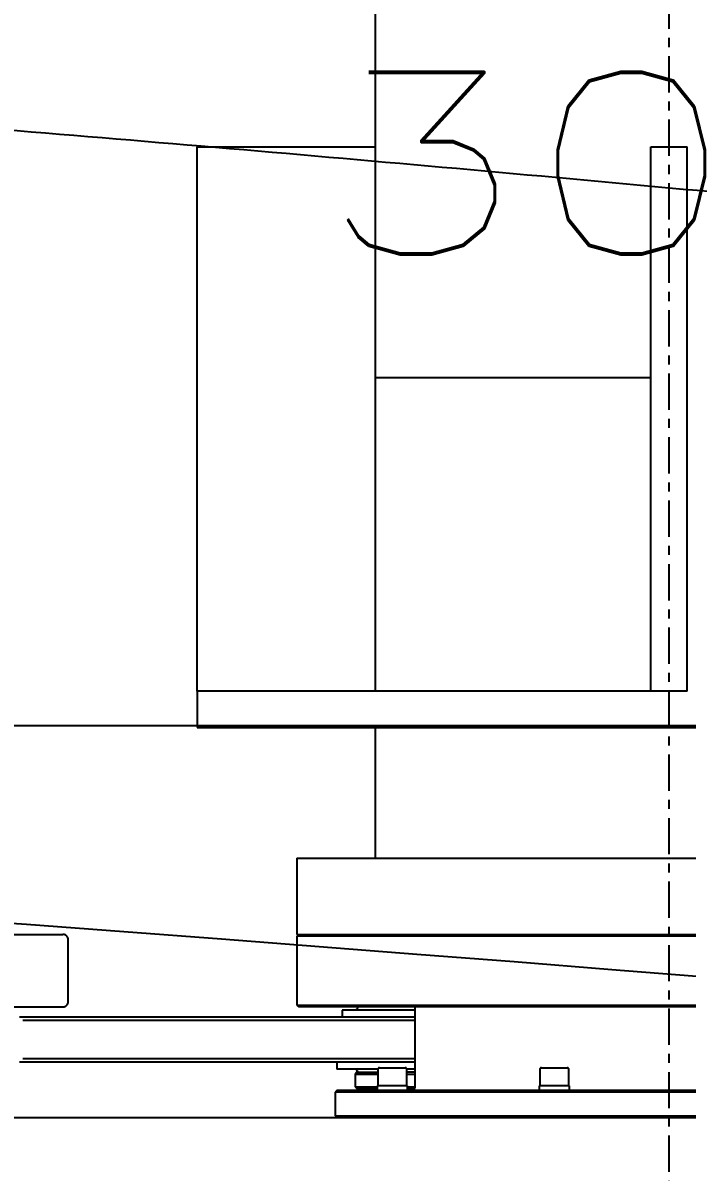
# Model space of a CAD drawing. Extents: x -79364 to 3230, y 28528 to 72157.
# Drawn here: x -73127 to -72761, y 50351 to 50984 of the extents above; entities that cross this region are included whole.
import ezdxf

# ---------------------------------------------------------------- set-up
doc = ezdxf.new("R2010")
doc.units = 0
doc.header["$LTSCALE"] = 500
doc.linetypes.add('CENTER', pattern=[7, 4, -1, 1, -1])
doc.layers.get('0').update_dxf_attribs({"linetype": 'CONTINUOUS'})
for name, color, linetype in [('S0CE1', 1, 'CENTER'), ('S0CO1', 1, 'CONTINUOUS'), ('S0CO2', 2, 'CONTINUOUS'), ('S0CO3', 3, 'CONTINUOUS')]:
    doc.layers.add(name, color=color, linetype=linetype)
doc.styles.add('ROMANS', font='romans.shx', dxfattribs={"height": 200})

msp = doc.modelspace()

# ---------------------------------------------------------------- linework, layer by layer
at = {"color": 0, "linetype": 'ByBlock'}
for p, q in [((-72932.773, 51332.23), (-72932.773, 50915.725)), ((-73030.823, 50915.725), (-72932.773, 50915.725)), ((-73030.823, 50615.725), (-73030.823, 50915.725)), ((-72932.773, 50915.725), (-72932.773, 50615.725)), ((-72780.823, 50615.725), (-72780.823, 50915.725)), ((-72780.823, 50915.725), (-72760.823, 50915.725)), ((-72760.823, 50615.725), (-72760.823, 50915.725)), ((-72932.773, 50788.725), (-72780.823, 50788.725)), ((-72780.823, 50615.725), (-73030.823, 50615.725)), ((-73030.823, 50615.725), (-73030.823, 50595.725)), ((-72760.823, 50615.725), (-72780.823, 50615.725)), ((-73030.823, 50595.725), (-72510.823, 50595.725)), ((-72932.773, 50595.725), (-72932.773, 50523.725)), ((-72975.823, 50523.725), (-72565.823, 50523.725)), ((-72975.823, 50523.725), (-72975.823, 50481.726)), ((-73138.284, 50481.725), (-73104.888, 50481.725)), ((-73101.888, 50444.725), (-73101.888, 50478.726)), ((-72975.823, 50481.725), (-72565.823, 50481.725)), ((-72974.823, 50481.725), (-72975.823, 50480.725)), ((-72975.823, 50480.726), (-72975.823, 50442.726)), ((-72565.823, 50480.725), (-72975.823, 50480.725)), ((-73138.284, 50441.725), (-73104.888, 50441.725)), ((-72975.823, 50442.725), (-72565.823, 50442.725)), ((-72975.823, 50442.725), (-72974.823, 50441.725)), ((-72566.823, 50441.725), (-72974.823, 50441.725)), ((-72910.823, 50441.725), (-72910.823, 50397.726)), ((-73128.846, 50436.225), (-73113.19, 50436.225)), ((-73113.19, 50436.225), (-72958.773, 50436.225)), ((-72958.773, 50436.225), (-72914.947, 50436.225)), ((-72950.87, 50439.975), (-72950.87, 50436.225)), ((-72910.823, 50439.975), (-72950.87, 50439.975)), ((-72914.947, 50436.225), (-72910.823, 50436.225)), ((-73111.703, 50434.225), (-73126.845, 50434.225)), ((-72957.286, 50434.225), (-73111.703, 50434.225)), ((-72914.874, 50434.225), (-72957.286, 50434.225)), ((-72910.823, 50434.225), (-72914.874, 50434.225)), ((-73113.19, 50411.225), (-73128.846, 50411.225)), ((-73126.845, 50413.225), (-73111.703, 50413.225)), ((-72958.773, 50411.225), (-73113.19, 50411.225)), ((-73111.703, 50413.225), (-72957.286, 50413.225)), ((-72914.947, 50411.225), (-72958.773, 50411.225)), ((-72957.286, 50413.225), (-72914.874, 50413.225)), ((-72953.87, 50411.225), (-72953.87, 50407.475)), ((-72910.823, 50411.225), (-72914.947, 50411.225)), ((-72914.874, 50413.225), (-72910.823, 50413.225)), ((-72931.013, 50407.475), (-72953.87, 50407.475)), ((-72942.776, 50405.725), (-72943.781, 50404.725)), ((-72943.781, 50404.725), (-72943.781, 50397.725)), ((-72943.781, 50404.725), (-72931.263, 50404.725)), ((-72942.776, 50405.725), (-72931.263, 50405.725)), ((-72931.263, 50407.226), (-72931.263, 50398.225)), ((-72930.263, 50408.225), (-72929.73, 50408.225)), ((-72929.73, 50408.225), (-72916.263, 50408.225)), ((-72910.823, 50407.475), (-72915.514, 50407.475)), ((-72915.263, 50398.225), (-72915.263, 50407.226)), ((-72910.823, 50405.725), (-72915.263, 50405.725)), ((-72915.263, 50404.725), (-72910.823, 50404.725)), ((-72841.966, 50407.225), (-72841.966, 50398.225)), ((-72840.966, 50408.225), (-72836.645, 50408.225)), ((-72836.645, 50408.225), (-72826.966, 50408.225)), ((-72825.966, 50398.225), (-72825.966, 50407.225)), ((-72943.781, 50397.725), (-72942.776, 50396.725)), ((-72943.781, 50397.725), (-72931.563, 50397.725)), ((-72942.776, 50396.725), (-72931.564, 50396.725)), ((-72932.901, 50396.726), (-72932.901, 50396.325)), ((-72931.563, 50398.225), (-72931.563, 50395.725)), ((-72930.931, 50398.225), (-72931.563, 50398.225)), ((-72914.963, 50398.225), (-72930.931, 50398.225)), ((-72914.963, 50395.725), (-72914.963, 50398.225)), ((-72914.963, 50397.725), (-72910.823, 50397.725)), ((-72914.963, 50396.725), (-72911.237, 50396.725)), ((-72842.266, 50398.225), (-72842.266, 50395.725)), ((-72837.142, 50398.225), (-72842.266, 50398.225)), ((-72825.666, 50398.225), (-72837.142, 50398.225)), ((-72825.666, 50395.725), (-72825.666, 50398.225)), ((-72953.823, 50395.725), (-72954.823, 50394.725)), ((-72600.829, 50394.725), (-72954.823, 50394.725)), ((-72954.823, 50394.725), (-72954.823, 50381.726)), ((-72601.753, 50395.725), (-72953.823, 50395.725)), ((-72932.901, 50396.325), (-72932.301, 50395.725)), ((-72932.901, 50396.325), (-72931.563, 50396.325)), ((-72914.963, 50396.325), (-72911.395, 50396.325)), ((-73309.873, 50380.725), (-72699.572, 50380.725)), ((-72954.823, 50381.725), (-72600.829, 50381.725)), ((-72954.823, 50381.725), (-72953.823, 50380.725))]:
    msp.add_line(p, q, dxfattribs=at)
for points in [[(-73101.888, 50478.726), (-73101.889, 50478.797, 0.0061483), (-73101.892, 50478.868, 0.0059706), (-73101.896, 50478.941, 0.0059276), (-73101.902, 50479.013, 0.006059), (-73101.91, 50479.087, 0.0061228), (-73101.92, 50479.16, 0.0061698), (-73101.932, 50479.234, 0.0062035), (-73101.946, 50479.309, 0.0062687), (-73101.961, 50479.383, 0.0063075), (-73101.979, 50479.458, 0.0063637), (-73101.999, 50479.532, 0.0063982), (-73102.021, 50479.607, 0.0064518), (-73102.045, 50479.681, 0.0064842), (-73102.071, 50479.756, 0.006533), (-73102.099, 50479.83, 0.0065624), (-73102.129, 50479.903, 0.0066066), (-73102.162, 50479.977, 0.0066329), (-73102.196, 50480.049, 0.006672), (-73102.233, 50480.121, 0.0066949), (-73102.272, 50480.193, 0.0067286), (-73102.312, 50480.263, 0.006748), (-73102.355, 50480.333, 0.006776), (-73102.4, 50480.401, 0.0067917), (-73102.447, 50480.469, 0.0068137), (-73102.496, 50480.535, 0.0068257), (-73102.546, 50480.6, 0.0068416), (-73102.599, 50480.664, 0.0068495), (-73102.653, 50480.726, 0.0068585), (-73102.709, 50480.787, 0.0068631), (-73102.767, 50480.847, 0.0068682), (-73102.826, 50480.904, 0.00687), (-73102.887, 50480.961, 0.0068689), (-73102.95, 50481.015, 0.0068655), (-73103.014, 50481.067, 0.0068552), (-73103.079, 50481.118, 0.0068469), (-73103.145, 50481.167, 0.0068311), (-73103.213, 50481.214, 0.006819), (-73103.281, 50481.259, 0.0067965), (-73103.351, 50481.301, 0.0067808), (-73103.421, 50481.342, 0.0067534), (-73103.493, 50481.381, 0.0067327), (-73103.565, 50481.417, 0.006696), (-73103.637, 50481.452, 0.0066766), (-73103.711, 50481.484, 0.006647), (-73103.784, 50481.515, 0.0066068), (-73103.858, 50481.543, 0.0065285), (-73103.933, 50481.569, 0.0065464), (-73104.007, 50481.593, 0.0066108), (-73104.082, 50481.615, 0.0064163), (-73104.156, 50481.634, 0.005991), (-73104.231, 50481.652, 0.0064965), (-73104.306, 50481.668, 0.0075614), (-73104.382, 50481.682, 0.005851), (-73104.454, 50481.693, 0.0023091), (-73104.519, 50481.703, 0.0078961), (-73104.601, 50481.711, 0.0133609), (-73104.726, 50481.719, 0.0066972), (-73104.889, 50481.725, 0.003632)], [(-73104.889, 50441.726), (-73104.818, 50441.727, 0.0061479), (-73104.746, 50441.729, 0.0059704), (-73104.674, 50441.734, 0.0059277), (-73104.601, 50441.74, 0.0060594), (-73104.528, 50441.748, 0.0061235), (-73104.454, 50441.757, 0.0061709), (-73104.38, 50441.769, 0.0062048), (-73104.306, 50441.783, 0.0062703), (-73104.231, 50441.799, 0.0063095), (-73104.156, 50441.816, 0.0063659), (-73104.082, 50441.836, 0.0064008), (-73104.007, 50441.858, 0.0064547), (-73103.933, 50441.882, 0.0064874), (-73103.858, 50441.908, 0.0065366), (-73103.784, 50441.936, 0.0065662), (-73103.711, 50441.966, 0.0066108), (-73103.637, 50441.999, 0.0066373), (-73103.565, 50442.033, 0.0066767), (-73103.493, 50442.07, 0.0066999), (-73103.421, 50442.109, 0.0067338), (-73103.351, 50442.149, 0.0067535), (-73103.281, 50442.192, 0.0067817), (-73103.213, 50442.237, 0.0067976), (-73103.145, 50442.284, 0.0068199), (-73103.079, 50442.333, 0.0068319), (-73103.014, 50442.383, 0.0068477), (-73102.95, 50442.436, 0.006856), (-73102.887, 50442.49, 0.0068663), (-73102.826, 50442.546, 0.0068696), (-73102.767, 50442.604, 0.0068706), (-73102.709, 50442.663, 0.0068688), (-73102.653, 50442.724, 0.0068638), (-73102.599, 50442.787, 0.0068591), (-73102.546, 50442.851, 0.00685), (-73102.496, 50442.916, 0.0068421), (-73102.447, 50442.982, 0.0068262), (-73102.4, 50443.05, 0.0068141), (-73102.355, 50443.118, 0.0067918), (-73102.312, 50443.188, 0.0067764), (-73102.272, 50443.258, 0.0067491), (-73102.233, 50443.33, 0.0067286), (-73102.196, 50443.402, 0.0066921), (-73102.162, 50443.474, 0.0066729), (-73102.129, 50443.547, 0.0066436), (-73102.099, 50443.621, 0.0066036), (-73102.071, 50443.695, 0.0065256), (-73102.045, 50443.769, 0.0065436), (-73102.021, 50443.844, 0.0066083), (-73101.999, 50443.919, 0.0064141), (-73101.979, 50443.993, 0.0059892), (-73101.961, 50444.067, 0.0064947), (-73101.946, 50444.142, 0.0075597), (-73101.932, 50444.219, 0.0058499), (-73101.92, 50444.291, 0.0023087), (-73101.91, 50444.355, 0.007895), (-73101.902, 50444.438, 0.0133601), (-73101.895, 50444.563, 0.0066972), (-73101.888, 50444.725, 0.0036321)], [(-72930.263, 50408.226), (-72930.287, 50408.225, 0.006146), (-72930.311, 50408.224, 0.0059681), (-72930.335, 50408.223, 0.005925), (-72930.359, 50408.221, 0.0060562), (-72930.383, 50408.218, 0.0061197), (-72930.408, 50408.215, 0.0061666), (-72930.433, 50408.211, 0.0062), (-72930.457, 50408.206, 0.0062651), (-72930.482, 50408.201, 0.0063037), (-72930.507, 50408.195, 0.0063597), (-72930.532, 50408.189, 0.0063941), (-72930.557, 50408.181, 0.0064475), (-72930.582, 50408.173, 0.0064798), (-72930.606, 50408.165, 0.0065285), (-72930.631, 50408.155, 0.0065578), (-72930.656, 50408.145, 0.0066019), (-72930.68, 50408.134, 0.0066281), (-72930.704, 50408.123, 0.0066671), (-72930.728, 50408.111, 0.00669), (-72930.752, 50408.098, 0.0067236), (-72930.776, 50408.084, 0.006743), (-72930.799, 50408.07, 0.0067709), (-72930.822, 50408.055, 0.0067867), (-72930.844, 50408.039, 0.0068087), (-72930.866, 50408.023, 0.0068207), (-72930.888, 50408.006, 0.0068366), (-72930.909, 50407.989, 0.0068446), (-72930.93, 50407.97, 0.0068541), (-72930.95, 50407.952, 0.0068584), (-72930.97, 50407.933, 0.0068624), (-72930.989, 50407.913, 0.0068626), (-72931.008, 50407.892, 0.0068592), (-72931.026, 50407.872, 0.0068554), (-72931.044, 50407.85, 0.0068464), (-72931.061, 50407.829, 0.006839), (-72931.077, 50407.807, 0.0068236), (-72931.092, 50407.784, 0.006812), (-72931.107, 50407.761, 0.0067903), (-72931.122, 50407.738, 0.0067753), (-72931.135, 50407.714, 0.0067486), (-72931.148, 50407.691, 0.0067286), (-72931.16, 50407.667, 0.0066925), (-72931.172, 50407.643, 0.0066739), (-72931.183, 50407.618, 0.006645), (-72931.193, 50407.594, 0.0066055), (-72931.202, 50407.569, 0.0065279), (-72931.211, 50407.544, 0.0065464), (-72931.219, 50407.519, 0.0066115), (-72931.226, 50407.494, 0.0064178), (-72931.233, 50407.47, 0.0059929), (-72931.239, 50407.445, 0.0064992), (-72931.244, 50407.42, 0.0075654), (-72931.248, 50407.394, 0.0058547), (-72931.252, 50407.371, 0.0023107), (-72931.256, 50407.349, 0.007902), (-72931.258, 50407.322, 0.0133732), (-72931.261, 50407.28, 0.0067043), (-72931.263, 50407.226, 0.003636)], [(-72915.263, 50407.226), (-72915.263, 50407.249, 0.0061479), (-72915.264, 50407.273, 0.0059697), (-72915.265, 50407.297, 0.0059263), (-72915.267, 50407.322, 0.0060572), (-72915.27, 50407.346, 0.0061204), (-72915.273, 50407.371, 0.0061669), (-72915.277, 50407.395, 0.0062), (-72915.282, 50407.42, 0.0062647), (-72915.287, 50407.445, 0.006303), (-72915.293, 50407.47, 0.0063586), (-72915.3, 50407.495, 0.0063926), (-72915.307, 50407.519, 0.0064457), (-72915.315, 50407.544, 0.0064775), (-72915.324, 50407.569, 0.0065259), (-72915.333, 50407.594, 0.0065548), (-72915.343, 50407.618, 0.0065985), (-72915.354, 50407.643, 0.0066243), (-72915.366, 50407.667, 0.006663), (-72915.378, 50407.691, 0.0066855), (-72915.391, 50407.714, 0.0067188), (-72915.404, 50407.738, 0.0067379), (-72915.419, 50407.761, 0.0067656), (-72915.434, 50407.784, 0.006781), (-72915.449, 50407.807, 0.0068026), (-72915.465, 50407.829, 0.0068144), (-72915.482, 50407.85, 0.0068305), (-72915.5, 50407.872, 0.0068378), (-72915.518, 50407.892, 0.0068455), (-72915.537, 50407.913, 0.0068517), (-72915.556, 50407.933, 0.0068614), (-72915.576, 50407.952, 0.0068665), (-72915.596, 50407.97, 0.0068682), (-72915.617, 50407.989, 0.0068651), (-72915.638, 50408.006, 0.0068534), (-72915.66, 50408.023, 0.0068442), (-72915.682, 50408.039, 0.006828), (-72915.704, 50408.055, 0.0068152), (-72915.727, 50408.07, 0.0067921), (-72915.751, 50408.084, 0.0067759), (-72915.774, 50408.098, 0.0067479), (-72915.798, 50408.111, 0.0067266), (-72915.822, 50408.123, 0.0066894), (-72915.846, 50408.134, 0.0066695), (-72915.871, 50408.145, 0.0066395), (-72915.895, 50408.155, 0.0065989), (-72915.92, 50408.165, 0.0065202), (-72915.945, 50408.173, 0.0065376), (-72915.969, 50408.181, 0.0066016), (-72915.994, 50408.189, 0.006407), (-72916.019, 50408.195, 0.005982), (-72916.044, 50408.201, 0.0064865), (-72916.069, 50408.206, 0.0075494), (-72916.095, 50408.211, 0.0058414), (-72916.118, 50408.215, 0.0023052), (-72916.14, 50408.218, 0.0078829), (-72916.168, 50408.221, 0.013338), (-72916.209, 50408.223, 0.0066855), (-72916.264, 50408.226, 0.0036256)], [(-72840.966, 50408.225), (-72840.989, 50408.225, 0.0061542), (-72841.013, 50408.224, 0.0059765), (-72841.037, 50408.223, 0.0059336), (-72841.062, 50408.221, 0.0060653), (-72841.086, 50408.218, 0.0061293), (-72841.111, 50408.215, 0.0061765), (-72841.135, 50408.211, 0.0062103), (-72841.16, 50408.206, 0.0062757), (-72841.185, 50408.201, 0.0063147), (-72841.21, 50408.195, 0.0063709), (-72841.235, 50408.188, 0.0064055), (-72841.26, 50408.181, 0.0064592), (-72841.284, 50408.173, 0.0064917), (-72841.309, 50408.164, 0.0065406), (-72841.334, 50408.155, 0.00657), (-72841.358, 50408.145, 0.0066142), (-72841.383, 50408.134, 0.0066404), (-72841.407, 50408.123, 0.0066795), (-72841.431, 50408.111, 0.0067023), (-72841.455, 50408.098, 0.0067359), (-72841.478, 50408.084, 0.0067552), (-72841.501, 50408.07, 0.006783), (-72841.524, 50408.055, 0.0067985), (-72841.547, 50408.039, 0.0068203), (-72841.569, 50408.023, 0.006832), (-72841.591, 50408.006, 0.0068475), (-72841.612, 50407.989, 0.0068553), (-72841.633, 50407.97, 0.0068647), (-72841.653, 50407.952, 0.0068681), (-72841.673, 50407.933, 0.0068705), (-72841.692, 50407.913, 0.0068704), (-72841.711, 50407.892, 0.0068677), (-72841.729, 50407.872, 0.0068639), (-72841.746, 50407.85, 0.0068542), (-72841.763, 50407.829, 0.0068462), (-72841.779, 50407.807, 0.0068304), (-72841.795, 50407.784, 0.0068184), (-72841.81, 50407.761, 0.006796), (-72841.824, 50407.738, 0.0067805), (-72841.838, 50407.714, 0.0067532), (-72841.851, 50407.691, 0.0067327), (-72841.863, 50407.667, 0.0066961), (-72841.875, 50407.642, 0.0066768), (-72841.885, 50407.618, 0.0066474), (-72841.895, 50407.593, 0.0066073), (-72841.905, 50407.569, 0.0065291), (-72841.913, 50407.544, 0.0065471), (-72841.921, 50407.519, 0.0066116), (-72841.929, 50407.494, 0.0064173), (-72841.935, 50407.469, 0.005992), (-72841.941, 50407.445, 0.0064977), (-72841.947, 50407.42, 0.0075629), (-72841.951, 50407.394, 0.0058523), (-72841.955, 50407.37, 0.0023096), (-72841.958, 50407.349, 0.007898), (-72841.961, 50407.321, 0.0133645), (-72841.963, 50407.28, 0.0066991), (-72841.966, 50407.225, 0.003633)], [(-72825.965, 50407.225), (-72825.966, 50407.249, 0.006141), (-72825.966, 50407.273, 0.0059634), (-72825.968, 50407.297, 0.0059203), (-72825.97, 50407.321, 0.0060514), (-72825.973, 50407.346, 0.006115), (-72825.976, 50407.37, 0.0061619), (-72825.98, 50407.395, 0.0061954), (-72825.985, 50407.42, 0.0062605), (-72825.99, 50407.445, 0.0062992), (-72825.996, 50407.469, 0.0063553), (-72826.002, 50407.494, 0.0063898), (-72826.01, 50407.519, 0.0064434), (-72826.018, 50407.544, 0.0064757), (-72826.026, 50407.569, 0.0065246), (-72826.036, 50407.593, 0.0065541), (-72826.046, 50407.618, 0.0065984), (-72826.057, 50407.642, 0.0066248), (-72826.068, 50407.667, 0.006664), (-72826.08, 50407.691, 0.0066871), (-72826.093, 50407.714, 0.006721), (-72826.107, 50407.738, 0.0067406), (-72826.121, 50407.761, 0.0067688), (-72826.136, 50407.784, 0.0067848), (-72826.152, 50407.807, 0.006807), (-72826.168, 50407.829, 0.0068194), (-72826.185, 50407.85, 0.006836), (-72826.203, 50407.872, 0.0068438), (-72826.221, 50407.892, 0.0068523), (-72826.239, 50407.913, 0.0068587), (-72826.259, 50407.933, 0.0068678), (-72826.278, 50407.952, 0.0068733), (-72826.299, 50407.97, 0.0068766), (-72826.319, 50407.989, 0.0068744), (-72826.341, 50408.006, 0.0068629), (-72826.362, 50408.023, 0.0068541), (-72826.385, 50408.039, 0.0068383), (-72826.407, 50408.055, 0.006826), (-72826.43, 50408.07, 0.0068032), (-72826.453, 50408.084, 0.0067872), (-72826.477, 50408.098, 0.0067595), (-72826.5, 50408.111, 0.0067384), (-72826.524, 50408.123, 0.0067014), (-72826.549, 50408.134, 0.0066816), (-72826.573, 50408.145, 0.0066517), (-72826.598, 50408.155, 0.0066111), (-72826.622, 50408.164, 0.0065324), (-72826.647, 50408.173, 0.0065499), (-72826.672, 50408.181, 0.006614), (-72826.697, 50408.188, 0.0064191), (-72826.722, 50408.195, 0.0059932), (-72826.747, 50408.201, 0.0064985), (-72826.772, 50408.206, 0.0075632), (-72826.797, 50408.211, 0.005852), (-72826.821, 50408.215, 0.0023094), (-72826.843, 50408.218, 0.0078969), (-72826.87, 50408.221, 0.0133608), (-72826.912, 50408.223, 0.0066964), (-72826.966, 50408.225, 0.0036314)], [(-72910.823, 50397.726), (-72910.824, 50397.678, -0.0061465), (-72910.825, 50397.63, -0.005969), (-72910.828, 50397.582, -0.0059262), (-72910.832, 50397.534, -0.0060578), (-72910.838, 50397.485, -0.0061217), (-72910.844, 50397.436, -0.006169), (-72910.852, 50397.386, -0.0062028), (-72910.861, 50397.337, -0.0062683), (-72910.872, 50397.287, -0.0063073), (-72910.883, 50397.237, -0.0063637), (-72910.897, 50397.188, -0.0063984), (-72910.911, 50397.138, -0.0064523), (-72910.927, 50397.088, -0.0064849), (-72910.945, 50397.039, -0.006534), (-72910.963, 50396.989, -0.0065636), (-72910.984, 50396.94, -0.0066081), (-72911.005, 50396.891, -0.0066346), (-72911.028, 50396.843, -0.0066739), (-72911.053, 50396.795, -0.0066971), (-72911.078, 50396.747, -0.006731), (-72911.106, 50396.7, -0.0067507), (-72911.134, 50396.654, -0.0067788), (-72911.164, 50396.608, -0.0067948), (-72911.195, 50396.563, -0.006817), (-72911.228, 50396.519, -0.0068291), (-72911.262, 50396.476, -0.006845), (-72911.297, 50396.433, -0.0068533), (-72911.333, 50396.391, -0.0068637), (-72911.37, 50396.351, -0.006867), (-72911.409, 50396.311, -0.0068676), (-72911.448, 50396.273, -0.0068651), (-72911.489, 50396.235, -0.0068589), (-72911.53, 50396.199, -0.0068537), (-72911.573, 50396.164, -0.0068448), (-72911.616, 50396.13, -0.0068369), (-72911.661, 50396.098, -0.0068208), (-72911.706, 50396.067, -0.0068087), (-72911.751, 50396.037, -0.0067864), (-72911.798, 50396.008, -0.006771), (-72911.845, 50395.981, -0.0067437), (-72911.892, 50395.955, -0.0067232), (-72911.94, 50395.931, -0.0066867), (-72911.989, 50395.908, -0.0066677), (-72912.038, 50395.886, -0.0066384), (-72912.087, 50395.866, -0.0065985), (-72912.136, 50395.847, -0.0065206), (-72912.186, 50395.829, -0.0065388), (-72912.235, 50395.813, -0.0066034), (-72912.285, 50395.799, -0.0064096), (-72912.335, 50395.786, -0.005985), (-72912.384, 50395.774, -0.0064904), (-72912.434, 50395.763, -0.0075548), (-72912.485, 50395.754, -0.0058463), (-72912.533, 50395.746, -0.0023073), (-72912.576, 50395.74, -0.0078904), (-72912.631, 50395.734, -0.0133531), (-72912.714, 50395.729, -0.006694), (-72912.823, 50395.725, -0.0036304)]]:
    msp.add_lwpolyline(points, format="xyb", dxfattribs=at)
for start, end in [(144.50407, 148.38603), (211.61397, 215.49593)]:
    msp.add_arc((-72916.87, 50423.725), 31, start, end, dxfattribs=at)
at = {"layer": 'S0CE1', "color": 0, "linetype": 'CENTER', "ltscale": 0.01}
msp.add_line((-72770.823, 56950.838), (-72770.823, 47425.116), dxfattribs=at)
at = {"layer": 'S0CO1', "color": 0, "flags": 128}
msp.add_lwpolyline([(-73770.823, 50531.725, -0.028604), (-66920.823, 49701.725, -0.004765), (-65462.888, 49425.428, 0.003277), (-64005.78, 49144.797, 0.007293), (-62543.201, 48895.053, 0.015333), (-61070.823, 48711.725, 0.016091), (-59697.1, 48627.761, 0.0083146), (-58975.549, 48618.95, 0.0083146)], format="xyb", dxfattribs=at)
at = {"layer": 'S0CO2', "color": 0}
msp.add_line((-72270.823, 50596.725), (-73770.823, 50596.725), dxfattribs=at)
at = {"layer": 'S0CO3', "color": 0, "flags": 128}
msp.add_lwpolyline([(-73770.823, 50971.945, -0.003443), (-73270.823, 50936.084, -0.001739), (-73020.749, 50915.621, -0.001686), (-72770.823, 50893.293, -0.001706), (-72520.733, 50869.326, -0.001834), (-72270.823, 50843.553, -0.00175), (-72020.736, 50815.956, -0.001274), (-71770.823, 50786.841, -0.001166), (-71520.823, 50756.465)], format="xyb", dxfattribs=at)

# ---------------------------------------------------------------- texts
at = {"layer": 'S0CO3', "color": 0, "style": 'ROMANS', "width": 1.35}
for p in [(-72965.135, 50857.066), (-72965.135, 50856.561)]:
    msp.add_text('30', height=100, dxfattribs=at).set_placement(p)

doc.saveas('drawing.dxf')
